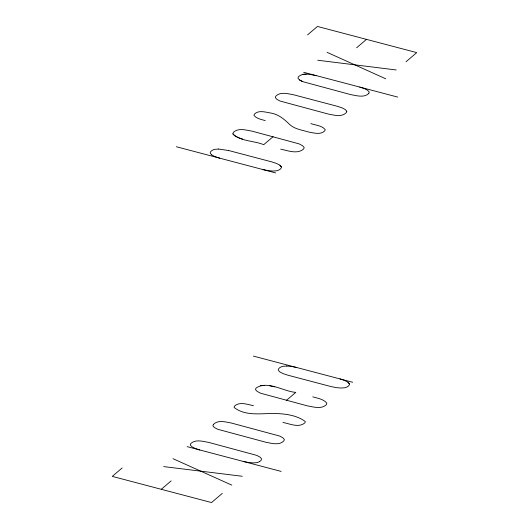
<?xml version="1.0" encoding="UTF-8"?>
<svg xmlns="http://www.w3.org/2000/svg" width="529" height="529" viewBox="0 0 529 529"><rect width="100%" height="100%" fill="white"/><g stroke="black" fill="none" stroke-linecap="round" stroke-linejoin="round"><path stroke-width="0.79" d="M273.09 136.7L263.726 144.681C253.887 140.582 240.946 141.607 232.899 133.91L233.315 132.395C238.308 127.588 246.104 130.167 252.102 131.172L299.037 143.848L302.495 145.68L304.168 147.492L303.633 149.019C297.291 154.501 287.935 150.626 280.707 149.152M368.766 93.501L369.222 92.039L367.675 90.34L364.382 88.608M307.58 34.868L317.46 26.45L416.733 52.616L406.021 61.748M356.599 47.789L366.471 39.371M368.779 93.501C363.959 98.037 356.546 95.604 350.806 94.638L302.773 81.664L299.48 79.932L297.966 78.219L298.429 76.738C303.223 72.209 310.635 74.695 316.355 75.634M122.146 467.967L112.267 476.384L211.54 502.55L222.259 493.418M161.285 489.305L171.158 480.881M286.44 400.347L295.804 392.366C283.802 391.605 267.7 380.172 256.029 388.061L255.5 389.595L257.167 391.407L260.625 393.232L307.567 405.908C313.558 406.92 321.354 409.499 326.353 404.685L326.856 403.177C323.477 398.978 317.638 398.344 312.778 396.843M259.501 461.665L261.108 460.309L261.571 458.828L260.043 457.116L256.75 455.383L208.724 442.409C202.991 441.451 195.565 438.997 190.757 443.547L190.314 445.008L191.848 446.701L195.141 448.44L199.83 449.987M259.508 461.665L257.114 462.617L253.272 462.895L248.418 462.478M218.589 149.046L214.701 149.33A29.624 8.51 11 0 0 210.218 153.172L211.732 154.885M286.658 366.048L282.77 366.332A29.624 8.51 11 0 0 278.267 370.174L279.801 371.887L283.101 373.626L287.789 375.173L330.989 386.56L336.305 387.645L341.086 388.041L344.954 387.75A29.624 8.51 11 0 0 349.457 383.909L347.943 382.196L344.716 380.483L339.955 378.916M302.409 74.43L306.258 74.153M260.228 385.634L264.341 385.363M218.57 149.039L228.687 150.527M286.639 366.042L291.505 366.458M317.79 60.24L396.195 69.967M163.719 466.598L242.203 476.265M269.459 385.78L274.816 386.838M262.913 169.558L268.236 170.649L273.017 171.039L276.885 170.748A29.624 8.51 11 0 0 281.388 166.906L279.867 165.193L276.641 163.481L271.88 161.914L228.667 150.52M291.486 366.452L296.756 367.529M243.175 461.407L248.432 462.485M303.653 72.288L397.669 97.072M310.84 123.627C315.668 125.254 321.665 125.492 325.216 129.572L324.806 130.822C320.614 135.113 313.869 132.911 308.724 132.058C302.264 130.068 294.884 129.268 289.7 124.546C284.298 119.217 278.181 114.039 270.392 112.968C265.26 112.115 258.536 109.88 254.35 114.165L253.96 115.421C256.704 118.767 261.313 119.422 265.241 120.592M176.342 146.738L275.616 172.904M253.384 356.096L352.658 382.262M253.437 405.683C247.44 404.46 239.577 401.352 234.453 406.153L234.063 407.409C244.887 416.131 260.566 413.526 273.427 413.447C284.225 413.658 296.557 414.928 305.306 421.553L304.909 422.81C298.832 428.206 289.793 423.709 282.929 422.446M187.134 446.641L281.15 471.418M359.694 87.06L364.395 88.608M219.72 158.171L215.005 156.617L211.712 154.885M242.745 139.147L238.024 137.547L234.578 135.708L232.899 133.91M327.067 52.331L385.8 78.834M172.996 458.689L231.808 485.126M299.48 79.932L302.773 81.664M279.867 165.193L281.388 166.906M347.943 382.196L349.457 383.909M213.379 424.423L212.876 425.845L214.417 427.538L217.644 429.257L265.975 442.284C271.701 443.282 279.193 445.689 283.855 440.908L284.357 439.48L282.836 437.774L279.623 436.041L231.299 423.008C225.559 422.01 218.054 419.642 213.379 424.423M346.786 111.235L346.29 112.664C341.615 117.438 334.103 115.071 328.37 114.072L280.039 101.039L276.826 99.313L275.305 97.607L275.807 96.172C280.476 91.398 287.968 93.805 293.688 94.797L337.449 106.329L342.025 107.823L345.252 109.543L346.786 111.235"/></g></svg>
